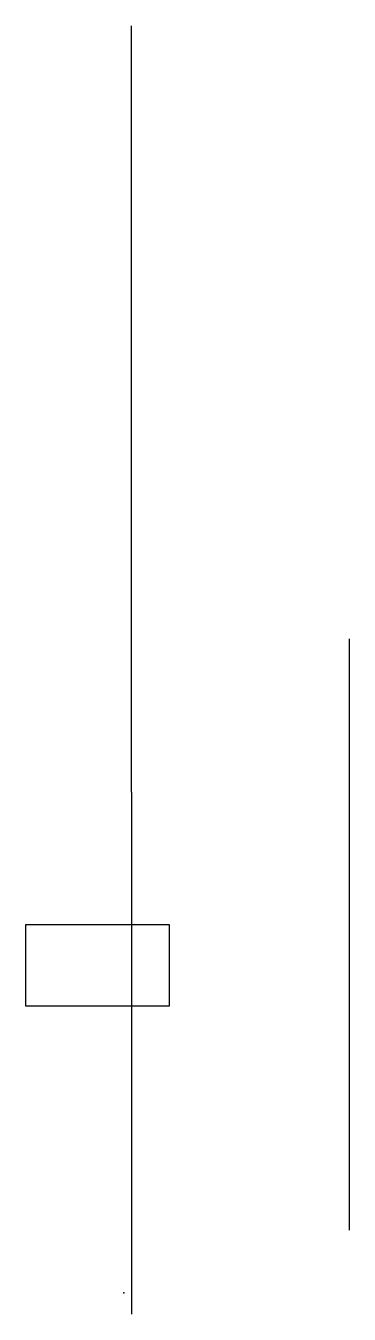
# Model space of a CAD drawing. Header units: millimetres. Extents: x -4.8 to 11, y -1 to 61.9.
import ezdxf

# ---------------------------------------------------------------- set-up
doc = ezdxf.new("R2010")
doc.units = ezdxf.units.MM
doc.layers.get('0').update_dxf_attribs({"linetype": 'CONTINUOUS'})

msp = doc.modelspace()

# ---------------------------------------------------------------- linework, layer by layer
for p, q in [((0.375, 24.462), (0.375, 61.908)), ((11, 31.945), (11, 3.055)), ((0.375, 24.462), (0.375, -1.048))]:
    msp.add_line(p, q)
msp.add_lwpolyline([(-4.775, 18), (2.225, 18), (2.225, 14), (-4.775, 14)], close=True)
msp.add_point((0, 0))

doc.saveas('drawing.dxf')
